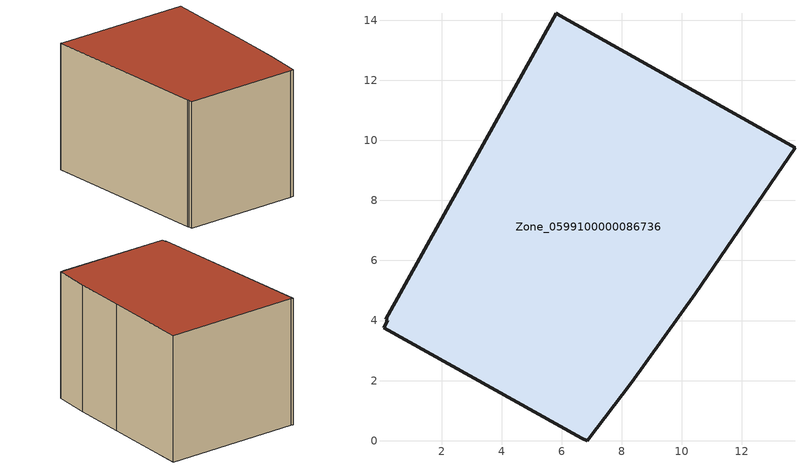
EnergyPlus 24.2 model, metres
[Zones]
Zone_0599100000086736
 floor ground (C_G): 0.07,3.76 0.21,4.01 0.14,4.05 5.83,14.23 5.95,14.15 13.77,9.75 10.44,4.89 8.33,1.94 6.86,0 6.67,0.08 z0.08
 wall outside (C_F): 6.67,0.08 6.86,0 8.33,1.94 10.44,4.89 13.77,9.75 5.95,14.15 5.83,14.23 0.14,4.05 0.21,4.01 0.07,3.76 6.67,0.08 z0.08:8.12
 roof outside (C_R): 0.21,4.01 0.07,3.76 6.67,0.08 6.86,0 8.33,1.94 10.44,4.89 13.77,9.75 5.95,14.15 5.83,14.23 0.14,4.05 z8.12
[BUILDING]
Pand.0599100000086736: North Axis=0; Terrain=City; Loads Convergence Tolerance Value=0.04; Temperature Convergence Tolerance Value=0.4; Solar Distribution=FullExterior; Maximum Number of Warmup Days=25; Minimum Number of Warmup Days=1
[Site:Location]
Rotterdam.The.Hague.AP_ZH_NLD Design_Conditions: Latitude=51.96; Longitude=4.45; Time Zone=1; Elevation=-4.5
[SITE:GROUNDTEMPERATURE:BUILDINGSURFACE]
18, 18, 18, 18, 18, 18, 18, 18, 18, 18, 18, 18
[MATERIAL] Thermal Absorptance=0.9; Solar Absorptance=0.7; Visible Absorptance=0.7
Name | Roughness | Thickness | Conductivity | Density | Specific Heat
G.TI.1946 | MediumSmooth | 0.15 | 1 | 540 | 1210
F.TI.1946 | Rough | 0.3 | 0.857143 | 1920 | 840
R.TI.1946 | MediumRough | 0.2 | 0.1 | 1500 | 1000
[CONSTRUCTION]
C_G: G.TI.1946
C_F: F.TI.1946
C_R: R.TI.1946
[ZONE]
Zone_0599100000086736: Type=1; Multiplier=1; Ceiling Height=Autocalculate; Volume=Autocalculate; Floor Area=autocalculate; Part of Total Floor Area=Yes
[ZONEINFILTRATION:DESIGNFLOWRATE]
Infil_Zone_0599100000086736: Zone or ZoneList or Space or SpaceList=Zone_0599100000086736; Schedule=AlwaysOn; Design Flow Rate Calculation Method=Flow/Area; Flow Rate per Floor Area=0.003; Constant Term Coefficient=1; Temperature Term Coefficient=0; Velocity Term Coefficient=0; Velocity Squared Term Coefficient=0
[HVACTEMPLATE:ZONE:IDEALLOADSAIRSYSTEM]
Zone_0599100000086736: Maximum Heating Supply Air Temperature=50; Minimum Cooling Supply Air Temperature=13; Maximum Heating Supply Air Humidity Ratio=0.0156; Minimum Cooling Supply Air Humidity Ratio=0.0077; Heating Limit=NoLimit; Cooling Limit=NoLimit; Dehumidification Control Type=ConstantSensibleHeatRatio; Cooling Sensible Heat Ratio=0.7; Dehumidification Setpoint=60; Humidification Control Type=None; Humidification Setpoint=30; Outdoor Air Method=None; Outdoor Air Flow Rate per Person=0.00944; Outdoor Air Flow Rate per Zone Floor Area=0; Outdoor Air Flow Rate per Zone=0; Demand Controlled Ventilation Type=None; Outdoor Air Economizer Type=NoEconomizer; Heat Recovery Type=None; Sensible Heat Recovery Effectiveness=0.7; Latent Heat Recovery Effectiveness=0.65
[ZONECONTROL:THERMOSTAT]
ThermostatControl_Zone_0599100000086736: Zone or ZoneList=Zone_0599100000086736; Control Type Schedule=DualSetpointControlType; Control 1=Thermostat_Zone_0599100000086736; Temperature Difference Between Cutout And Setpoint=0
[THERMOSTATSETPOINT:DUALSETPOINT]
Thermostat_Zone_0599100000086736: Heating Setpoint Temperature Schedule=HeatingSetpoint_Zone_0599100000086736; Cooling Setpoint Temperature Schedule=CoolingSetpoint_Zone_0599100000086736
[SCHEDULE:COMPACT]
HeatingSetpoint_Zone_0599100000086736: Through: 12/31, For: AllDays, Until: 24:00, 21
CoolingSetpoint_Zone_0599100000086736: Through: 12/31, For: AllDays, Until: 24:00, 24
DualSetpointControlType: Through: 12/31, For: AllDays, Until: 24:00, 4
AlwaysOn: Through: 12/31, For: AllDays, Until: 24:00, 1
